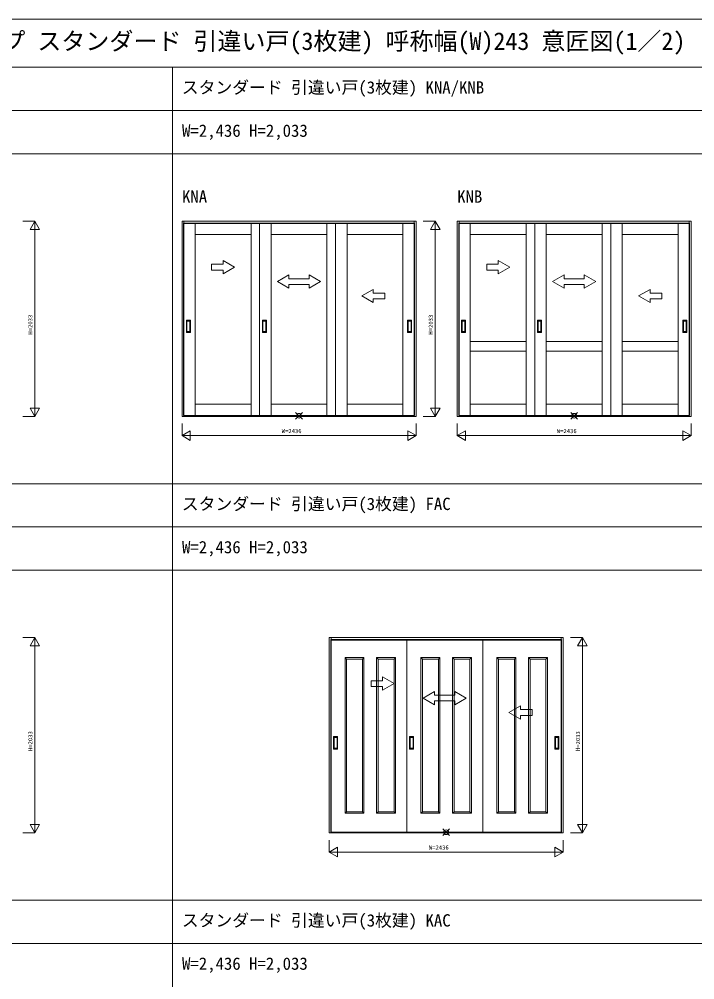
# Model space of a CAD drawing. Units: millimetres, scale not verified. Extents: x -14341 to 14341, y -10000 to 10000.
# Drawn here: x -4535 to 2497, y 1 to 10000 of the extents above; entities that cross this region are included whole.
import ezdxf
from ezdxf.enums import TextEntityAlignment as Align

# ---------------------------------------------------------------- set-up
doc = ezdxf.new("R2010")
doc.units = ezdxf.units.MM
doc.header["$LTSCALE"] = 50
doc.layers.add('0-0_0', color=7, linetype='Continuous')
for name, color, linetype, lineweight in [('0-1_YKK_F1', 7, 'Continuous', 18), ('0-2_YKK_IN', 1, 'Continuous', 18), ('0-3_YKK_A1', 4, 'Continuous', 18), ('0-4_YKK_N1', 2, 'Continuous', 18)]:
    doc.layers.add(name, color=color, linetype=linetype, lineweight=lineweight)
doc.styles.add('ＭＳ ゴシック', font='')
doc.styles.get('ＭＳ ゴシック').set_extended_font_data('MS Gothic')

msp = doc.modelspace()

# ---------------------------------------------------------------- linework, layer by layer
at = {"layer": '0-1_YKK_F1'}
for p, q in [((-14340.51, 10000), (14340.51, 10000)), ((-14340.51, 9500), (14159.49, 9500)), ((-2940.51, -10000), (-2940.51, 9500)), ((-14340.51, 9050), (14159.49, 9050)), ((-14340.51, 8600), (14159.49, 8600)), ((-14340.51, 5165), (14159.49, 5165)), ((-14340.51, 4715), (14159.49, 4715)), ((-14340.51, 4265), (14159.49, 4265)), ((-14340.51, 830), (14159.49, 830)), ((-14340.51, 380), (14159.49, 380))]:
    msp.add_line(p, q, dxfattribs=at)
at = {"layer": '0-2_YKK_IN'}
for p, q in [((-1657.86, 5837.14), (-1587.15, 5907.86)), ((-1657.86, 5907.86), (-1587.15, 5837.14)), ((1206.14, 5837.14), (1276.85, 5907.86)), ((1206.14, 5907.86), (1276.85, 5837.14)), ((-125.86, 1502.14), (-55.15, 1572.86)), ((-125.86, 1572.86), (-55.15, 1502.14))]:
    msp.add_line(p, q, dxfattribs=at)
for centre in [(-1622.51, 5872.5), (1241.49, 5872.5), (-90.51, 1537.5)]:
    msp.add_circle(centre, 25, dxfattribs=at)
at = {"layer": '0-3_YKK_A1'}
for p, q in [((-2820.51, 7899), (-2820.51, 5866)), ((-424.51, 5866), (-424.51, 7899)), ((43.49, 7899), (43.49, 5866)), ((2439.49, 5866), (2439.49, 7899)), ((-424.51, 7875), (-2820.51, 7875)), ((-424.51, 7872), (-2820.51, 7872)), ((2439.49, 7875), (43.49, 7875)), ((2439.49, 7872), (43.49, 7872)), ((-2292.51, 7419), (-2412.51, 7488.28)), ((-2412.51, 7449), (-2412.51, 7488.28)), ((-2292.51, 7419), (-2412.51, 7349.72)), ((571.49, 7419), (451.49, 7488.28)), ((451.49, 7449), (451.49, 7488.28)), ((571.49, 7419), (451.49, 7349.72)), ((-2412.51, 7349.72), (-2412.51, 7389)), ((-1847.51, 7269), (-1727.51, 7338.28)), ((-1727.51, 7338.28), (-1727.51, 7299)), ((-1727.51, 7299), (-1517.51, 7299)), ((-1517.51, 7338.28), (-1517.51, 7299)), ((-1397.51, 7269), (-1517.51, 7338.28)), ((451.49, 7349.72), (451.49, 7389)), ((1016.49, 7269), (1136.49, 7338.28)), ((1136.49, 7338.28), (1136.49, 7299)), ((1136.49, 7299), (1346.49, 7299)), ((1346.49, 7338.28), (1346.49, 7299)), ((1466.49, 7269), (1346.49, 7338.28)), ((-1847.51, 7269), (-1727.51, 7199)), ((-1727.51, 7239), (-1727.51, 7199)), ((-1517.51, 7239), (-1727.51, 7239)), ((-1397.51, 7269), (-1517.51, 7199)), ((-1517.51, 7239), (-1517.51, 7199)), ((1016.49, 7269), (1136.49, 7199)), ((1136.49, 7239), (1136.49, 7199)), ((1346.49, 7239), (1136.49, 7239)), ((1466.49, 7269), (1346.49, 7199)), ((1346.49, 7239), (1346.49, 7199)), ((-969.01, 7119), (-849.01, 7188.28)), ((-969.01, 7119), (-849.01, 7049.72)), ((-849.01, 7149), (-849.01, 7188.28)), ((1912.49, 7119), (2032.49, 7188.28)), ((1912.49, 7119), (2032.49, 7049.72)), ((2032.49, 7149), (2032.49, 7188.28)), ((-849.01, 7049.72), (-849.01, 7089)), ((2032.49, 7049.72), (2032.49, 7089)), ((-2795.01, 6739.5), (-2795.01, 6867.5)), ((-2754.01, 6868.5), (-2794.01, 6868.5)), ((-2789.01, 6749.5), (-2789.01, 6857.5)), ((-2788.01, 6858.5), (-2760.01, 6858.5)), ((-2759.01, 6857.5), (-2759.01, 6749.5)), ((-2753.01, 6739.5), (-2753.01, 6867.5)), ((-2004.01, 6739.5), (-2004.01, 6867.5)), ((-1963.01, 6868.5), (-2003.01, 6868.5)), ((-1998.01, 6749.5), (-1998.01, 6857.5)), ((-1997.01, 6858.5), (-1969.01, 6858.5)), ((-1968.01, 6857.5), (-1968.01, 6749.5)), ((-1962.01, 6739.5), (-1962.01, 6867.5)), ((-492.01, 6739.5), (-492.01, 6867.5)), ((-491.01, 6868.5), (-451.01, 6868.5)), ((-486.01, 6857.5), (-486.01, 6749.5)), ((-457.01, 6858.5), (-485.01, 6858.5)), ((-456.01, 6749.5), (-456.01, 6857.5)), ((-450.01, 6739.5), (-450.01, 6867.5)), ((68.99, 6739.5), (68.99, 6867.5)), ((109.99, 6868.5), (69.99, 6868.5)), ((74.99, 6749.5), (74.99, 6857.5)), ((75.99, 6858.5), (103.99, 6858.5)), ((104.99, 6857.5), (104.99, 6749.5)), ((110.99, 6739.5), (110.99, 6867.5)), ((859.99, 6739.5), (859.99, 6867.5)), ((900.99, 6868.5), (860.99, 6868.5)), ((865.99, 6749.5), (865.99, 6857.5)), ((866.99, 6858.5), (894.99, 6858.5)), ((895.99, 6857.5), (895.99, 6749.5)), ((901.99, 6739.5), (901.99, 6867.5)), ((2371.99, 6739.5), (2371.99, 6867.5)), ((2372.99, 6868.5), (2412.99, 6868.5)), ((2377.99, 6857.5), (2377.99, 6749.5)), ((2406.99, 6858.5), (2378.99, 6858.5)), ((2407.99, 6749.5), (2407.99, 6857.5)), ((2413.99, 6739.5), (2413.99, 6867.5)), ((-2754.01, 6738.5), (-2794.01, 6738.5)), ((-2760.01, 6748.5), (-2788.01, 6748.5)), ((-1963.01, 6738.5), (-2003.01, 6738.5)), ((-1969.01, 6748.5), (-1997.01, 6748.5)), ((-491.01, 6738.5), (-451.01, 6738.5)), ((-485.01, 6748.5), (-457.01, 6748.5)), ((109.99, 6738.5), (69.99, 6738.5)), ((103.99, 6748.5), (75.99, 6748.5)), ((900.99, 6738.5), (860.99, 6738.5)), ((894.99, 6748.5), (866.99, 6748.5)), ((2372.99, 6738.5), (2412.99, 6738.5)), ((2378.99, 6748.5), (2406.99, 6748.5)), ((159.99, 6644), (742.99, 6644)), ((950.99, 6644), (1531.99, 6644)), ((1741.99, 6644), (2322.99, 6644)), ((742.99, 6544), (159.99, 6544)), ((1531.99, 6544), (950.99, 6544)), ((2322.99, 6544), (1741.99, 6544)), ((-2121.01, 5994), (-2704.01, 5994)), ((-1332.01, 5994), (-1913.01, 5994)), ((-541.01, 5994), (-1122.01, 5994)), ((159.99, 5994), (742.99, 5994)), ((950.99, 5994), (1531.99, 5994)), ((1741.99, 5994), (2322.99, 5994)), ((-2820.51, 5870), (-424.51, 5870)), ((-2820.51, 5866), (-424.51, 5866)), ((-2704.01, 5874), (-2121.01, 5874)), ((-2121.01, 5874), (-2001.01, 5874)), ((-1913.01, 5874), (-1332.01, 5874)), ((-1332.01, 5874), (-1212.01, 5874)), ((-1122.01, 5874), (-541.01, 5874)), ((43.49, 5870), (2439.49, 5870)), ((43.49, 5866), (2439.49, 5866)), ((742.99, 5874), (159.99, 5874)), ((1531.99, 5874), (950.99, 5874)), ((2322.99, 5874), (1741.99, 5874)), ((-1292.01, 3543), (-469.01, 3543)), ((-1292.01, 1539), (-1292.01, 3543)), ((-1288.51, 3564), (-1288.51, 1531)), ((1107.49, 3540), (-1288.51, 3540)), ((1107.49, 3537), (-1288.51, 3537)), ((-501.01, 3543), (319.99, 3543)), ((-501.01, 1539), (-501.01, 3543)), ((289.99, 1539), (289.99, 3543)), ((1107.49, 1531), (1107.49, 3564)), ((-1143.51, 3354.5), (-1143.51, 1734.5)), ((-946.51, 3354.5), (-1143.51, 3354.5)), ((-1127.51, 3338.5), (-1143.51, 3354.5)), ((-1127.51, 3338.5), (-1127.51, 1750.5)), ((-962.51, 3338.5), (-1127.51, 3338.5)), ((-962.51, 3338.5), (-946.51, 3354.5)), ((-814.51, 3354.5), (-814.51, 1734.5)), ((-617.51, 3354.5), (-814.51, 3354.5)), ((-798.51, 3338.5), (-814.51, 3354.5)), ((-798.51, 3338.5), (-798.51, 1750.5)), ((-633.51, 3338.5), (-798.51, 3338.5)), ((-633.51, 3338.5), (-617.51, 3354.5)), ((-352.91, 3354.5), (-352.91, 1734.5)), ((-156.31, 3354.5), (-352.91, 3354.5)), ((-336.91, 3338.5), (-352.91, 3354.5)), ((-336.91, 3338.5), (-336.91, 1750.5)), ((-172.31, 3338.5), (-336.91, 3338.5)), ((-172.31, 3338.5), (-156.31, 3354.5)), ((-24.71, 3354.5), (-24.71, 1734.5)), ((171.89, 3354.5), (-24.71, 3354.5)), ((-8.71, 3338.5), (-24.71, 3354.5)), ((-8.71, 3338.5), (-8.71, 1750.5)), ((155.89, 3338.5), (-8.71, 3338.5)), ((155.89, 3338.5), (171.89, 3354.5)), ((438.09, 3354.5), (438.09, 1734.5)), ((634.69, 3354.5), (438.09, 3354.5)), ((454.09, 3338.5), (438.09, 3354.5)), ((454.09, 3338.5), (454.09, 1750.5)), ((618.69, 3338.5), (454.09, 3338.5)), ((618.69, 3338.5), (634.69, 3354.5)), ((766.29, 3354.5), (766.29, 1734.5)), ((962.89, 3354.5), (766.29, 3354.5)), ((782.29, 3338.5), (766.29, 3354.5)), ((782.29, 3338.5), (782.29, 1750.5)), ((946.89, 3338.5), (782.29, 3338.5)), ((946.89, 3338.5), (962.89, 3354.5)), ((-633.01, 3084), (-753.01, 3153.28)), ((-753.01, 3114), (-753.01, 3153.28)), ((-633.01, 3084), (-753.01, 3014.72)), ((-753.01, 3014.72), (-753.01, 3054)), ((-331.01, 2934), (-211.01, 3003.28)), ((-211.01, 3003.28), (-211.01, 2964)), ((-1.01, 3003.28), (-1.01, 2964)), ((118.99, 2934), (-1.01, 3003.28)), ((-331.01, 2934), (-211.01, 2864)), ((-211.01, 2964), (-1.01, 2964)), ((-211.01, 2904), (-211.01, 2864)), ((-1.01, 2904), (-211.01, 2904)), ((118.99, 2934), (-1.01, 2864)), ((-1.01, 2904), (-1.01, 2864)), ((562.99, 2784), (682.99, 2853.28)), ((682.99, 2814), (682.99, 2853.28)), ((562.99, 2784), (682.99, 2714.72)), ((682.99, 2714.72), (682.99, 2754)), ((-1263.01, 2404.5), (-1263.01, 2532.5)), ((-1222.01, 2533.5), (-1262.01, 2533.5)), ((-1257.01, 2414.5), (-1257.01, 2522.5)), ((-1256.01, 2523.5), (-1228.01, 2523.5)), ((-1227.01, 2522.5), (-1227.01, 2414.5)), ((-1221.01, 2404.5), (-1221.01, 2532.5)), ((-472.01, 2404.5), (-472.01, 2532.5)), ((-431.01, 2533.5), (-471.01, 2533.5)), ((-466.01, 2414.5), (-466.01, 2522.5)), ((-465.01, 2523.5), (-437.01, 2523.5)), ((-436.01, 2522.5), (-436.01, 2414.5)), ((-430.01, 2404.5), (-430.01, 2532.5)), ((1039.99, 2404.5), (1039.99, 2532.5)), ((1040.99, 2533.5), (1080.99, 2533.5)), ((1045.99, 2522.5), (1045.99, 2414.5)), ((1074.99, 2523.5), (1046.99, 2523.5)), ((1075.99, 2414.5), (1075.99, 2522.5)), ((1081.99, 2404.5), (1081.99, 2532.5)), ((-1222.01, 2403.5), (-1262.01, 2403.5)), ((-1228.01, 2413.5), (-1256.01, 2413.5)), ((-431.01, 2403.5), (-471.01, 2403.5)), ((-437.01, 2413.5), (-465.01, 2413.5)), ((1040.99, 2403.5), (1080.99, 2403.5)), ((1046.99, 2413.5), (1074.99, 2413.5)), ((-1127.51, 1750.5), (-1143.51, 1734.5)), ((-962.51, 1750.5), (-946.51, 1734.5)), ((-798.51, 1750.5), (-814.51, 1734.5)), ((-633.51, 1750.5), (-617.51, 1734.5)), ((-336.91, 1750.5), (-352.91, 1734.5)), ((-172.31, 1750.5), (-156.31, 1734.5)), ((-8.71, 1750.5), (-24.71, 1734.5)), ((155.89, 1750.5), (171.89, 1734.5)), ((454.09, 1750.5), (438.09, 1734.5)), ((618.69, 1750.5), (634.69, 1734.5)), ((782.29, 1750.5), (766.29, 1734.5)), ((946.89, 1750.5), (962.89, 1734.5)), ((-469.01, 1539), (-1292.01, 1539)), ((-1288.51, 1535), (1107.49, 1535)), ((-1288.51, 1531), (1107.49, 1531)), ((319.99, 1539), (-501.01, 1539)), ((1110.99, 1539), (289.99, 1539))]:
    msp.add_line(p, q, dxfattribs=at)
for points in [[(-424.51, 5866), (-404.51, 5866), (-404.51, 7899), (-2840.51, 7899), (-2840.51, 5866), (-2820.51, 5866)], [(2439.49, 5866), (2459.49, 5866), (2459.49, 7899), (23.49, 7899), (23.49, 5866), (43.49, 5866)], [(-2001.01, 7878), (-2121.01, 7878), (-2121.01, 5874)], [(-1212.01, 7878), (-1332.01, 7878), (-1332.01, 5874)], [(862.99, 5874), (742.99, 5874), (742.99, 7878), (862.99, 7878)], [(1651.99, 5874), (1531.99, 5874), (1531.99, 7878), (1651.99, 7878)], [(-2412.51, 7449), (-2532.51, 7449), (-2532.51, 7389), (-2412.51, 7389)], [(451.49, 7449), (331.49, 7449), (331.49, 7389), (451.49, 7389)], [(-849.01, 7149), (-729.01, 7149), (-729.01, 7089), (-849.01, 7089)], [(2032.49, 7149), (2152.49, 7149), (2152.49, 7089), (2032.49, 7089)], [(1107.49, 1531), (1127.49, 1531), (1127.49, 3564), (-1308.51, 3564), (-1308.51, 1531), (-1288.51, 1531)], [(289.99, 3543), (1110.99, 3543), (1110.99, 1539)], [(-1143.51, 1734.5), (-946.51, 1734.5), (-946.51, 3354.5)], [(-1127.51, 1750.5), (-962.51, 1750.5), (-962.51, 3338.5)], [(-814.51, 1734.5), (-617.51, 1734.5), (-617.51, 3354.5)], [(-798.51, 1750.5), (-633.51, 1750.5), (-633.51, 3338.5)], [(-352.91, 1734.5), (-156.31, 1734.5), (-156.31, 3354.5)], [(-336.91, 1750.5), (-172.31, 1750.5), (-172.31, 3338.5)], [(-24.71, 1734.5), (171.89, 1734.5), (171.89, 3354.5)], [(-8.71, 1750.5), (155.89, 1750.5), (155.89, 3338.5)], [(438.09, 1734.5), (634.69, 1734.5), (634.69, 3354.5)], [(454.09, 1750.5), (618.69, 1750.5), (618.69, 3338.5)], [(766.29, 1734.5), (962.89, 1734.5), (962.89, 3354.5)], [(782.29, 1750.5), (946.89, 1750.5), (946.89, 3338.5)], [(-753.01, 3114), (-873.01, 3114), (-873.01, 3054), (-753.01, 3054)], [(682.99, 2814), (802.99, 2814), (802.99, 2754), (682.99, 2754)]]:
    msp.add_lwpolyline(points, dxfattribs=at)
for points in [[(-2824.01, 5874), (-2704.01, 5874), (-2704.01, 7878), (-2824.01, 7878)], [(-2704.01, 7758), (-2121.01, 7758), (-2121.01, 7878), (-2704.01, 7878)], [(-2033.01, 5874), (-1913.01, 5874), (-1913.01, 7878), (-2033.01, 7878)], [(-1913.01, 7758), (-1332.01, 7758), (-1332.01, 7878), (-1913.01, 7878)], [(-1242.01, 5874), (-1122.01, 5874), (-1122.01, 7878), (-1242.01, 7878)], [(-1122.01, 7758), (-541.01, 7758), (-541.01, 7878), (-1122.01, 7878)], [(-541.01, 5874), (-421.01, 5874), (-421.01, 7878), (-541.01, 7878)], [(159.99, 5874), (39.99, 5874), (39.99, 7878), (159.99, 7878)], [(742.99, 7758), (159.99, 7758), (159.99, 7878), (742.99, 7878)], [(950.99, 5874), (830.99, 5874), (830.99, 7878), (950.99, 7878)], [(1531.99, 7758), (950.99, 7758), (950.99, 7878), (1531.99, 7878)], [(1741.99, 5874), (1621.99, 5874), (1621.99, 7878), (1741.99, 7878)], [(2322.99, 7758), (1741.99, 7758), (1741.99, 7878), (2322.99, 7878)], [(2442.99, 5874), (2322.99, 5874), (2322.99, 7878), (2442.99, 7878)]]:
    msp.add_lwpolyline(points, close=True, dxfattribs=at)
for centre, start, end in [((-2794.01, 6867.5), 90, 180), ((-2788.01, 6857.5), 90, 180), ((-2760.01, 6857.5), 0, 90), ((-2754.01, 6867.5), 0, 90), ((-2003.01, 6867.5), 90, 180), ((-1997.01, 6857.5), 90, 180), ((-1969.01, 6857.5), 0, 90), ((-1963.01, 6867.5), 0, 90), ((-491.01, 6867.5), 90, 180), ((-485.01, 6857.5), 90, 180), ((-457.01, 6857.5), 360, 90), ((-451.01, 6867.5), 0, 90), ((69.99, 6867.5), 90, 180), ((75.99, 6857.5), 90, 180), ((103.99, 6857.5), 0, 90), ((109.99, 6867.5), 0, 90), ((860.99, 6867.5), 90, 180), ((866.99, 6857.5), 90, 180), ((894.99, 6857.5), 0, 90), ((900.99, 6867.5), 0, 90), ((2372.99, 6867.5), 90, 180), ((2378.99, 6857.5), 90, 180), ((2406.99, 6857.5), 360, 90), ((2412.99, 6867.5), 0, 90), ((-2794.01, 6739.5), 180, 270), ((-2788.01, 6749.5), 180, 270), ((-2760.01, 6749.5), 270, 0), ((-2754.01, 6739.5), 270, 0), ((-2003.01, 6739.5), 180, 270), ((-1997.01, 6749.5), 180, 270), ((-1969.01, 6749.5), 270, 0), ((-1963.01, 6739.5), 270, 0), ((-491.01, 6739.5), 180, 270), ((-485.01, 6749.5), 180, 270), ((-457.01, 6749.5), 270, 360), ((-451.01, 6739.5), 270, 0), ((69.99, 6739.5), 180, 270), ((75.99, 6749.5), 180, 270), ((103.99, 6749.5), 270, 0), ((109.99, 6739.5), 270, 0), ((860.99, 6739.5), 180, 270), ((866.99, 6749.5), 180, 270), ((894.99, 6749.5), 270, 0), ((900.99, 6739.5), 270, 0), ((2372.99, 6739.5), 180, 270), ((2378.99, 6749.5), 180, 270), ((2406.99, 6749.5), 270, 360), ((2412.99, 6739.5), 270, 0), ((-1262.01, 2532.5), 90, 180), ((-1256.01, 2522.5), 90, 180), ((-1228.01, 2522.5), 0, 90), ((-1222.01, 2532.5), 0, 90), ((-471.01, 2532.5), 90, 180), ((-465.01, 2522.5), 90, 180), ((-437.01, 2522.5), 0, 90), ((-431.01, 2532.5), 0, 90), ((1040.99, 2532.5), 90, 180), ((1046.99, 2522.5), 90, 180), ((1074.99, 2522.5), 360, 90), ((1080.99, 2532.5), 0, 90), ((-1262.01, 2404.5), 180, 270), ((-1256.01, 2414.5), 180, 270), ((-1228.01, 2414.5), 270, 0), ((-1222.01, 2404.5), 270, 0), ((-471.01, 2404.5), 180, 270), ((-465.01, 2414.5), 180, 270), ((-437.01, 2414.5), 270, 0), ((-431.01, 2404.5), 270, 0), ((1040.99, 2404.5), 180, 270), ((1046.99, 2414.5), 180, 270), ((1074.99, 2414.5), 270, 360), ((1080.99, 2404.5), 270, 0)]:
    msp.add_arc(centre, 1, start, end, dxfattribs=at)
at = {"layer": '0-4_YKK_N1'}
for p, q in [((-4497.51, 7899), (-4372.51, 7899)), ((-4372.51, 7899), (-4372.51, 5866)), ((-329.51, 7899), (-204.51, 7899)), ((-204.51, 7899), (-204.51, 5866)), ((-4422.51, 7812.4), (-4322.51, 7812.4)), ((-254.51, 7812.4), (-154.51, 7812.4)), ((-4422.51, 5952.6), (-4322.51, 5952.6)), ((-254.51, 5952.6), (-154.51, 5952.6)), ((-4497.51, 5866), (-4372.51, 5866)), ((-329.51, 5866), (-204.51, 5866)), ((-2840.51, 5666), (-2753.91, 5716)), ((-2753.91, 5716), (-2753.91, 5616)), ((-491.11, 5716), (-404.51, 5666)), ((-404.51, 5791), (-404.51, 5666)), ((23.49, 5666), (110.09, 5716)), ((110.09, 5716), (110.09, 5616)), ((2372.89, 5716), (2459.49, 5666)), ((2459.49, 5791), (2459.49, 5666)), ((-2840.51, 5666), (-2753.91, 5616)), ((23.49, 5666), (110.09, 5616)), ((-4497.51, 3564), (-4372.51, 3564)), ((-4372.51, 3564), (-4372.51, 1531)), ((1202.49, 3564), (1327.49, 3564)), ((1327.49, 3564), (1327.49, 1531)), ((-4422.51, 3477.4), (-4322.51, 3477.4)), ((1277.49, 3477.4), (1377.49, 3477.4)), ((-4422.51, 1617.6), (-4322.51, 1617.6)), ((1277.49, 1617.6), (1377.49, 1617.6)), ((-4497.51, 1531), (-4372.51, 1531)), ((1202.49, 1531), (1327.49, 1531)), ((1127.49, 1456), (1127.49, 1331)), ((-1308.51, 1331), (-1221.91, 1381)), ((-1308.51, 1331), (-1221.91, 1281)), ((-1221.91, 1381), (-1221.91, 1281)), ((1040.89, 1381), (1127.49, 1331))]:
    msp.add_line(p, q, dxfattribs=at)
for points in [[(-4422.51, 7812.4), (-4372.51, 7899), (-4322.51, 7812.4)], [(-254.51, 7812.4), (-204.51, 7899), (-154.51, 7812.4)], [(-4422.51, 5952.6), (-4372.51, 5866), (-4322.51, 5952.6)], [(-254.51, 5952.6), (-204.51, 5866), (-154.51, 5952.6)], [(-2840.51, 5791), (-2840.51, 5666), (-404.51, 5666)], [(-491.11, 5716), (-491.11, 5616), (-404.51, 5666)], [(23.49, 5791), (23.49, 5666), (2459.49, 5666)], [(2372.89, 5716), (2372.89, 5616), (2459.49, 5666)], [(-4422.51, 3477.4), (-4372.51, 3564), (-4322.51, 3477.4)], [(1277.49, 3477.4), (1327.49, 3564), (1377.49, 3477.4)], [(-4422.51, 1617.6), (-4372.51, 1531), (-4322.51, 1617.6)], [(1277.49, 1617.6), (1327.49, 1531), (1377.49, 1617.6)], [(-1308.51, 1456), (-1308.51, 1331), (1127.49, 1331)], [(1040.89, 1381), (1040.89, 1281), (1127.49, 1331)]]:
    msp.add_lwpolyline(points, dxfattribs=at)

# ---------------------------------------------------------------- texts
at = {"layer": '0-0_0', "style": 'ＭＳ ゴシック'}
for s, height, p in [('BVHCH04  木質インテリア建材 Smayell(スマエル) 室内引戸 ラウンドレールタイプ スタンダード 引違い戸(3枚建) 呼称幅(W)243 意匠図(1／2)', 183.3, (-13840.51, 9625)), ('スタンダード 引違い戸(3枚建) KNA/KNB', 128.3, (-2842.51, 9187.5)), ('W=2,436 H=2,033', 128.3, (-2840.51, 8737.5)), ('KNA', 128.3, (-2840.51, 8050.75)), ('KNB', 128.3, (23.49, 8050.75)), ('スタンダード 引違い戸(3枚建) FAC', 128.3, (-2842.51, 4852.5)), ('W=2,436 H=2,033', 128.3, (-2840.51, 4402.5)), ('スタンダード 引違い戸(3枚建) KAC', 128.3, (-2842.51, 517.5)), ('W=2,436 H=2,033', 128.3, (-2840.51, 67.5))]:
    msp.add_text(s, height=height, dxfattribs=at).set_placement(p, align=Align.BOTTOM_LEFT)
at = {"layer": '0-4_YKK_N1', "color": 7, "style": 'ＭＳ ゴシック'}
for p in [(-4384.51, 6717.5), (-216.51, 6717.5), (-4384.51, 2382.5), (1315.49, 2382.5)]:
    msp.add_text('H=2033', height=43.99, rotation=90, dxfattribs=at).set_placement(p, align=Align.BOTTOM_LEFT)
for p in [(-1802.51, 5678), (1061.49, 5678), (-270.51, 1343)]:
    msp.add_text('W=2436', height=43.99, dxfattribs=at).set_placement(p, align=Align.BOTTOM_LEFT)

doc.saveas('drawing.dxf')
